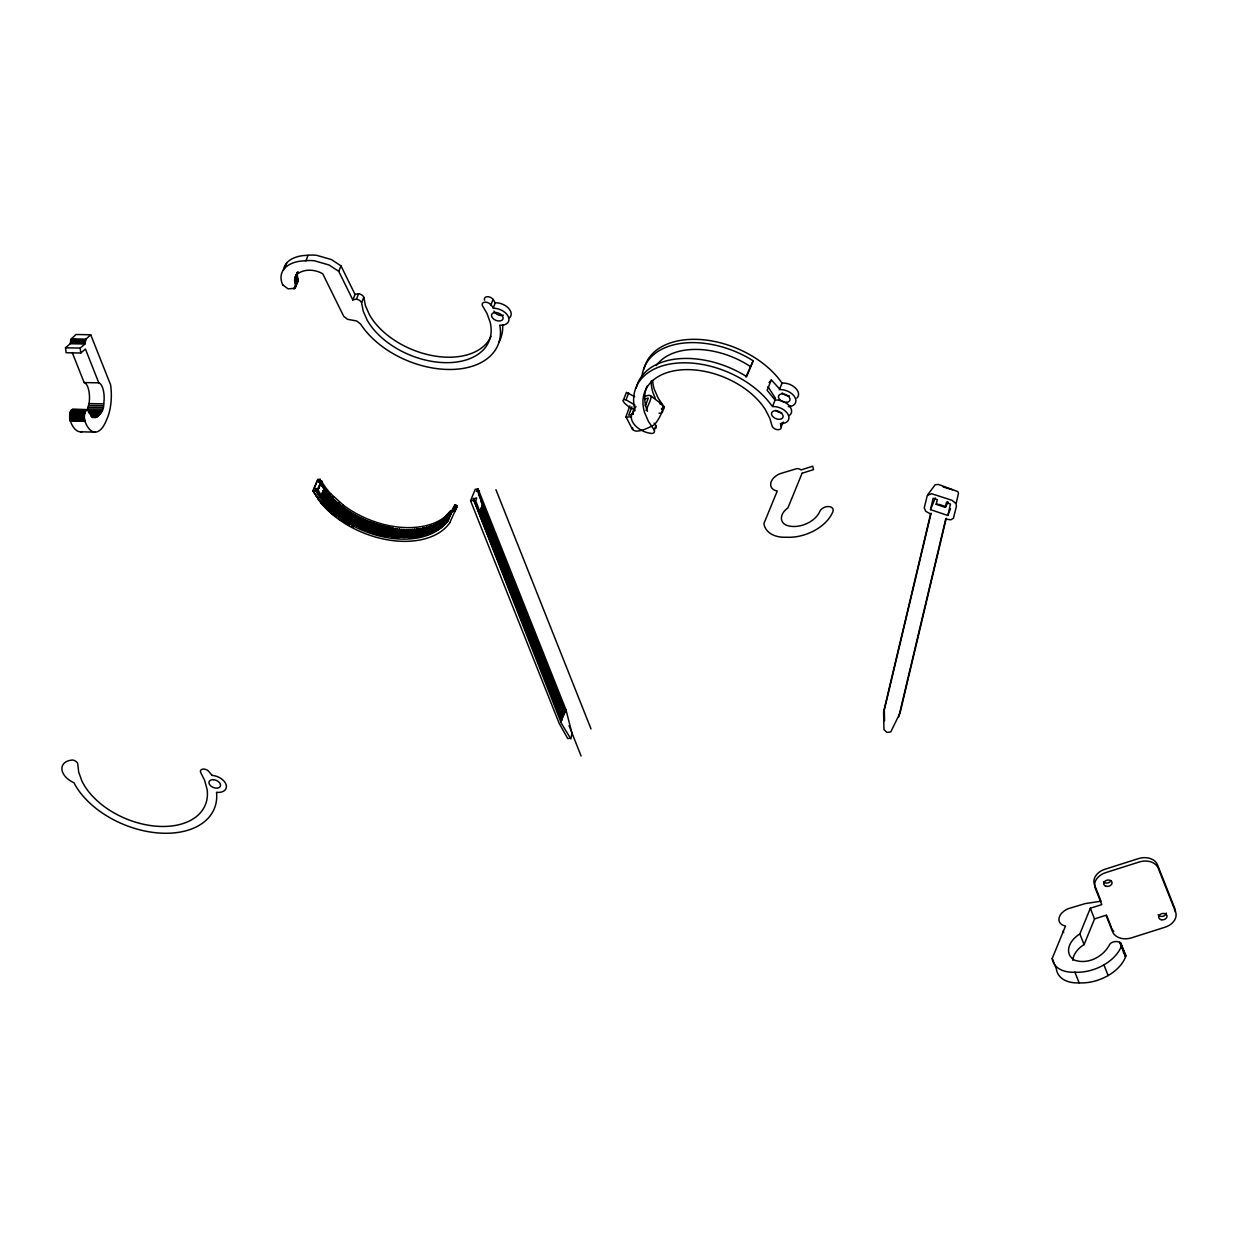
<?xml version="1.0" encoding="UTF-8"?>
<svg xmlns="http://www.w3.org/2000/svg" width="1238" height="1238" viewBox="0 0 1238 1238"><rect width="100%" height="100%" fill="white"/><g stroke="black" fill="none" stroke-linecap="round" stroke-linejoin="round"><path stroke-width="1.5" d="M347.398 520.409L349.983 512.517L348.899 512.702L346.083 519.589L347.398 520.409L348.837 515.596M407.379 536.952L408.679 537.338L411.496 530.452L410.552 529.678L407.271 537.416L410.273 529.694L419.991 529.632L417.16 536.518C413.275 538.36 417.856 526.382 419.991 529.632L429.942 527.249L428.534 527.728L425.717 534.615L425.532 533.702L426.924 534.259L430.143 526.227L433.393 525.933M418.661 529.849L418.676 528.966M95.326 432.124A36.212 14.593 -88.8 0 1 85.128 421.849C84.029 418.336 83.271 410.149 88.053 409.778C91.72 423.473 104.503 414.668 103.698 403.882A15.893 6.407 -88.8 0 0 98.792 382.852L85.422 349.039L80.78 353.031L66.109 352.722L65.506 347.801L70.257 343.715L71.293 338.856L76.075 334.477L90.73 334.786L110.569 384.77A30.254 12.194 -88.8 0 1 106.638 419.605A37.573 15.15 -88.8 0 1 95.326 432.124L80.671 431.814A36.212 14.593 -88.8 0 1 70.473 421.539C68.879 418.521 69.251 407.039 74.218 410.366M296.609 283.162L298.219 280.531L296.919 273.288M345.417 518.258L345.371 519.124L348.002 511.217L346.903 511.387L344.071 518.273L345.417 518.258L348.249 511.371M1175.342 911.88A15.506 11.575 -12.5 0 0 1174.738 908.305L1157.468 864.758A15.506 11.575 -12.5 0 0 1138.434 858.615L1104.93 869.262A15.506 11.575 -12.5 0 0 1094.485 884.752L1101.015 901.202L1085.107 903.616L1068.162 908.723A13.262 8.759 -21.6 0 0 1058.985 918.395A13.262 8.759 -21.6 0 0 1065.516 926.039L1052.207 958.475L1056.432 969.122A30.254 19.978 -21.6 0 0 1079.149 982.864A37.573 24.822 -21.6 0 0 1108.149 975.544A36.212 23.909 -21.6 0 0 1125.357 957.407L1125.543 954.823L1123.392 952.641M413.801 536.1L413.74 536.967L416.881 529.183L417.918 529.926L415.101 536.812L413.801 536.1L416.881 529.183M416.556 530.065L416.618 529.214M65.506 347.801L80.16 348.095L84.927 344.009L85.964 339.15L90.73 334.786M282.945 285.05L288.036 288.841L294.799 288.346L295.975 285.993L294.551 279.974L296.099 274.836M343.359 517.809L342.106 516.927L344.922 510.041L346.036 509.901L342.864 517.484M411.65 536.998L414.792 529.415L415.813 530.158L412.997 537.044L411.728 536.333M414.544 529.446L413.832 531.675M349.921 512.95L348.899 512.702M409.592 536.472L409.453 537.307L412.687 529.57L413.678 530.328L410.861 537.23L409.592 536.472L412.687 529.57M412.269 530.421L412.409 529.585M1072.804 960.348A23.754 15.692 -21.6 0 1 1084.086 944.563L1094.578 918.875L1105.998 915.253L1112.529 931.703A15.506 11.575 -12.5 0 0 1131.547 937.847L1165.051 927.2A15.506 11.575 -12.5 0 0 1175.496 911.71L1158.211 868.148A15.506 11.575 -12.5 0 0 1139.192 862.004L1105.673 872.651A15.506 11.575 -12.5 0 0 1095.243 888.141L1101.774 904.607L1090.353 908.228L1079.861 933.916A23.754 15.692 -21.6 0 0 1074.584 960.177C1088.419 964.866 1103.754 956.448 1109.975 943.944C1112.993 940.369 1122.959 940.323 1121.133 946.76A36.212 23.909 -21.6 0 1 1103.909 964.882A37.573 24.822 -21.6 0 1 1074.924 972.217A30.254 19.978 -21.6 0 1 1052.207 958.475M344.396 508.725L344.241 509.545L343.003 508.663L340.171 515.55L341.409 516.432L344.396 508.725L343.003 508.663M455.073 505.027C452.164 507.441 453.448 514.729 455.816 509.298C460.644 500.817 448.017 509.917 454.423 511.279L457.317 505.847L449.781 522.668M339.661 514.234L338.299 514.141L341.115 507.255C345.031 507.069 338.067 521.368 335.916 512.377A74.234 47.013 22.3 0 1 321.555 497.351L315.814 489.258M336.782 509.762L335.808 512.176C339.583 524.293 344.752 499.487 341.348 510.257M87.124 410.474L89.043 403.588A15.893 6.407 -88.8 0 0 84.138 382.557L72.222 352.536M410.196 530.065L410.552 529.678M947.147 501.808L947.085 502.674L947.488 501.932M438.066 525.036L438.623 522.451L439.846 522.916L437.029 529.802L435.606 529.446L436.782 529.957A74.992 45.589 23.3 0 0 439.598 528.363M632.541 427.605C632.525 435.668 649.95 427.605 654.685 424.402C658.399 420.27 667.468 405.089 659.947 403.882M434.909 526.815L432.805 531.969L434.414 529.044M950.505 508.787L947.766 515.472L930.512 509.638L933.143 498.249L937.29 499.641L936.191 504.315L945.259 507.394L948.184 502.117M947.828 515.457L950.475 504.052L946.374 502.69L945.259 507.394M956.216 503.216L958.475 493.436L957.887 491.625L938.45 484.429L935.201 484.739L927.649 494.829M930.62 513.724L883.592 711.819L883.978 729.615L886.996 732.463L890.803 731.89L900.088 712.871L946.25 518.304M931.115 513.197L884.303 710.101L884.536 720.779M898.726 716.941L945.755 518.846M337.866 512.811L337.649 513.615L340.465 505.754L339.289 505.8L336.457 512.687L337.866 512.811L340.698 505.924M405.275 536.611L405.043 537.416L408.354 529.725L409.298 530.529L406.482 537.416L405.275 536.611L408.354 529.725M407.875 530.529L408.091 529.725M367.454 530.963A75.085 47.555 22.3 0 0 371.895 532.526L369.435 530.963L372.251 524.076L371.57 523.07L367.701 530.359L371.895 532.51A74.961 47.477 22.3 0 0 388.376 536.627M379.23 526.351L378.751 528.069L379.432 526.413L377.729 525.887L374.913 532.773L378.441 525.33L379.23 526.351L376.414 533.238L375.625 532.232M385.807 535.512L386.488 533.067C382.263 545.293 393.467 514.729 384.306 535.187L387.695 527.667M645.137 405.894L645.679 403.928M455.073 511.495L453.216 509.406L456.157 508.385L453.897 507.58L456.837 506.713L454.578 505.909L457.101 506.141L454.841 505.336L457.271 505.847L455.011 505.027L457.271 505.847M337.51 504.33C339.676 503.479 338.67 506.667 337.51 504.33L334.678 511.217L335.885 511.928L334.678 511.217M331.335 500.988L332.326 498.465L330.917 498.171L328.085 505.058C330.809 507.766 329.571 502.024 332.016 499.332L330.917 498.171M405.878 529.849L407.085 530.545L404.253 537.431L403.325 537.431L405.909 529.74L407.085 530.545L405.631 530.529M420.549 534.058L419.713 536.1L422.916 528.208L424.015 528.874L421.199 535.76L420.1 535.095L419.93 536.054L422.916 528.208M429.246 528.936L430.143 526.227M367.609 530.468L367.578 530.591A74.326 47.075 22.3 0 0 389.784 536.317A74.234 47.013 22.3 0 1 343.05 517.747M370.982 522.235A74.234 47.013 22.3 0 0 393.158 528.084A74.326 47.075 22.3 0 1 370.951 522.343L370.982 522.235A74.311 47.075 22.3 0 1 320.719 482.634L319.744 480.777L320.41 479.168L317.686 479.539L312.966 491.006L320.982 502.21M403.046 536.735L406.172 529.74M402.567 530.39L401.437 529.554L398.899 536.456L399.735 537.277L402.567 530.39L401.081 530.297M623.658 399.487L626.413 392.369L634.707 396.686M635.017 405.166L626.041 399.812L628.641 392.817M645.803 404.749L648.263 398.11L644.642 399.054M646.05 410.691C647.861 404.424 657.332 390.465 643.745 397.058M629.833 405.894L625.964 416.788L632.572 429.617M631.891 406.853L628.78 415.194L632.401 414.25M403.371 530.421L403.944 529.663L404.841 530.483L402.01 537.369L401.127 536.549L400.539 537.323L403.665 529.647M447.444 517.02L445.866 518.567L445.247 517.67L446.655 517.855L445.432 518.954L444.024 518.753L441.362 525.5L442.616 525.856M337.2 503.03L336.891 503.789L335.777 502.829L332.945 509.716L334.368 509.917L334.059 510.675L337.2 503.03L335.777 502.829M316.355 489.01L315.69 490.635L316.649 492.492A74.342 47.09 22.3 0 0 346.176 521.863A74.203 46.998 22.3 0 0 440.666 528.022L447.228 522.157L452.303 510.18M367.067 521.306L363.322 528.611L366.185 521.74L367.346 521.415L364.839 529.214L367.346 521.415M294.675 278.751L297.151 272.36M294.551 279.974L296.78 274.511M294.984 277.575L298.079 271.695M294.598 281.243L296.841 275.78M294.845 282.527L297.074 277.064M295.263 283.827L297.491 278.364M293.886 288.856L297.847 279.123M295.805 285.065L298.048 279.602M294.365 288.624L296.052 284.523M283.378 270.194A31.538 19.978 22.3 0 1 286.705 263.137L284.384 268.553A39.074 24.76 22.3 0 1 305.91 260.816L308.107 255.26A32.745 20.737 22.3 0 1 316.727 255.338L331.351 259.547L340.992 265.876L355.058 294.474L352.815 299.936A17.997 11.405 22.3 0 1 356.405 299.209A4.983 3.157 22.3 0 1 361.573 302.706L363.198 311.094L367.098 320.008A67.827 42.959 22.3 0 0 445.092 362.657A67.827 42.959 22.3 0 0 490.233 322.499L487.076 313.601L482.758 306.219A4.875 3.08 22.3 0 1 484.522 302.227A4.875 3.08 22.3 0 1 490.867 304.919L493.931 308.247A12.21 7.738 22.3 0 1 508.462 316.99A12.21 7.738 22.3 0 1 500.694 325.284L499.734 325.176L500.059 326.878A77.576 49.133 22.3 0 1 447.8 369.466A77.576 49.133 22.3 0 1 360.614 324.047L356.714 320.982L347.538 319.311L343.746 316.371L322.747 273.784C315.319 269.358 303.944 268.429 296.95 274.434M295.356 286.968L298.172 280.067M295.17 288.021L298.203 280.98M352.815 299.936L338.748 271.339L340.992 265.876M356.405 299.209L358.649 293.746A4.983 3.157 22.3 0 1 363.802 297.244L365.427 305.631L369.326 314.545A67.827 42.959 22.3 0 0 433.346 355.786A67.827 42.959 22.3 0 0 491.022 336.287M361.573 302.706L363.802 297.244M332.682 508.416L335.297 501.344L334.09 501.297L331.273 508.184L332.48 508.23L332.326 509.189M334.136 509.716L336.968 502.829M335.854 511.186L338.686 504.299M335.808 512.176L338.903 504.5M337.634 512.64L340.465 505.754M342.276 507.178L339.444 514.064L346.176 521.863M341.317 515.426L344.149 508.539M343.205 516.788L346.036 509.901M343.112 517.639L346.284 510.087L344.922 510.041M345.185 518.103L348.002 511.217M346.083 519.589L347.151 519.403L349.983 512.517M350.23 512.671L347.259 519.465M350.958 513.971L348.126 520.858L349.472 521.662L352.304 514.776L350.958 513.971L352.304 514.776M349.193 520.625L352.01 513.739M349.456 520.78L352.288 513.894M354.331 515.101L351.577 522.869L354.408 515.983L353.031 515.209L350.215 522.096L351.422 521.167L351.577 522.869L351.128 521.879M353.031 515.209L354.408 515.983L354.053 514.962L351.499 521.987M355.167 516.401L352.335 523.287L353.728 524.03L356.544 517.144L355.167 516.401L356.544 517.144M353.356 522.993L356.173 516.107M353.619 523.132L356.436 516.246M357.302 517.561L354.486 524.448L355.894 525.16L358.711 518.273L357.302 517.561L358.711 518.273L358.293 517.252L355.461 524.138M355.739 524.262L358.556 517.376M359.5 518.66L356.668 525.546L358.092 526.243L360.908 519.356L359.5 518.66L360.908 519.356M357.627 525.206L360.459 518.32M357.906 525.345L360.738 518.459M362.626 519.372L359.794 526.258C356.807 528.781 361.898 516.045 363.136 520.393L360.32 527.28L362.92 519.496M364.839 520.347L361.109 527.636L364.839 520.347L365.396 521.399L362.564 528.286L365.117 520.471M363.322 528.611L364.142 526.738L363.477 528.208M369.311 522.204L365.643 529.539L369.311 522.204L369.945 523.241L367.113 530.127L369.589 522.312M367.934 530.437L371.57 523.07M367.701 530.359L369.435 530.963L371.864 523.163M373.845 523.86L370.255 531.257L373.845 523.86L374.572 524.897L371.756 531.783L371.029 530.746M371.323 530.854L374.139 523.968M376.151 524.633L372.576 532.061L376.429 524.711L374.077 532.526L373.334 531.52M373.613 531.613L376.429 524.711M375.903 532.309L378.735 525.423M380.747 525.995L377.25 533.47L381.056 526.073L378.766 533.872L377.93 532.882M378.224 532.959L381.056 526.073M379.602 534.089L383.362 526.676L383.935 527.605L381.134 534.429L379.602 534.089L383.053 526.599M381.118 534.491L380.53 533.563L383.362 526.676M382.557 534.042L385.668 527.218L386.287 528.115L383.471 535.002L381.954 534.677L385.389 527.156M382.852 534.104L385.668 527.218M385.606 535.234L387.974 527.728M387.185 534.986L390.295 528.146L390.976 529.044L388.159 535.93L386.643 535.667L390.001 528.1M387.479 535.048L390.295 528.146M389.49 535.389L392.601 528.564L393.313 529.431L390.496 536.317L388.995 536.069L392.307 528.502M389.784 535.45L392.601 528.564L391.858 531.334L393.313 529.431M394.597 528.827L391.332 536.425L392.833 536.627L395.649 529.74L394.148 529.539M392.075 535.76L394.891 528.874M396.903 529.137L393.653 536.735L395.154 536.921L397.971 530.019L396.469 529.849M490.867 304.919L493.111 299.457A4.875 3.08 22.3 0 0 487.091 296.733A4.875 3.08 22.3 0 0 484.677 300.23M396.346 536.24L399.456 529.369L400.276 530.22L397.444 537.122L396.64 536.271L395.959 536.983L399.162 529.353M396.64 536.271L399.456 529.369M401.437 529.554L398.265 537.184L401.716 529.57M493.049 308.308L495.293 302.846L493.111 299.457M401.127 536.549L403.944 529.663M411.635 537.184L414.792 529.415M415.798 536.735L418.939 528.92M420.951 528.595L417.887 536.394L420.688 528.626L422.019 529.291M422.669 528.27L419.202 536.178L417.856 535.528M424.851 527.775L421.895 535.605L424.851 527.775L425.98 528.44M427.868 527.914L426.506 527.357L423.164 535.327L421.787 534.723M423.845 535.156L426.739 527.28M424.541 533.423L426.506 527.357M429.756 527.373L428.596 526.754L425.052 534.801L423.922 534.166M427.574 534.042L430.375 526.15M428.286 532.309L430.391 527.156M433.331 526.088L432.139 525.516L428.735 533.624L427.559 533.036M435.018 525.345L433.826 524.819L430.53 532.928L429.369 533.392L431.474 528.224M435.497 524.076L435.621 525.082L436.704 524.603L435.497 524.076L431.118 532.711L433.826 524.819M433.486 531.319L436.859 523.38L438.283 523.767L435.466 530.653L434.043 530.266L434.445 531.195L438.283 523.767M433.888 531.489L437.06 523.272M435.606 529.446L438.438 522.56L438.856 523.457L439.846 522.916M436.039 530.344L439.598 523.07M437.076 528.549L440.078 521.538L441.316 521.987L438.5 528.874L437.262 528.425L437.029 529.802M438.252 527.744L441.533 520.625L442.755 521.028L440.651 526.196M447.568 516.834A75.1 50.541 21.2 0 1 445.138 519.14L444.086 518.707L441.208 525.639L442.136 526.367L438.531 527.636L439.026 528.533L441.13 523.38M440.419 527.558L439.877 526.645L442.864 519.62L444.117 520.006L441.997 525.175M438.716 527.512L439.552 528.286L437.556 529.462M440.651 528.007L446.345 522.018L448.93 515.55L447.537 515.41M441.27 525.593L441.78 526.537L445.386 517.53M443.312 524.123L444.721 520.687M443.838 524.742L442.43 524.556L443.049 525.454L444.488 524.262L443.715 523.581L446.593 516.432L447.831 516.726L446.593 516.432M444.535 523.024L447.676 515.271M451.313 512.393L449.967 514.312L448.729 514.08L446.113 521.523M445.711 521.894L449.549 512.996L451.174 512.934M448.543 519.372L447.491 520.765L446.748 519.883L449.673 512.841M451.313 512.594L447.15 521.198L445.788 521.136L448.311 519.929M654.221 429.973L648.526 421.616L644.642 412.703A67.827 42.959 22.3 0 1 685.187 369.651A67.827 42.959 22.3 0 1 765.239 409.391L769.85 418.289L771.986 425.671A4.875 3.08 22.3 0 0 777.232 429.632A4.875 3.08 22.3 0 0 781.209 426.924L780.435 423.52L781.364 423.582A12.21 7.738 22.3 0 0 788.235 414.776A12.21 7.738 22.3 0 0 773.239 406.559L771.228 404.965A77.576 49.133 22.3 0 0 681.952 362.842A77.576 49.133 22.3 0 0 634.645 408.71L635.109 410.428A17.997 11.405 22.3 0 0 633.825 423.891A17.997 11.405 22.3 0 0 652.132 433.501A4.983 3.157 22.3 0 0 654.221 429.973L656.001 425.609L654.082 423.117M659.018 413.136A17.997 11.405 22.3 0 0 660.411 413.291A4.983 3.157 22.3 0 0 662.5 409.763L663.847 406.482L658.152 398.125L654.268 389.212A67.827 42.959 22.3 0 1 652.612 380.453M745.895 377.017L753.168 360.8A77.576 49.133 22.3 0 0 642.166 375.439M753.168 360.8L746.669 376.631A77.576 49.133 22.3 0 0 636.193 388.206M788.312 406.652A12.21 7.738 22.3 0 0 795.183 397.831A12.21 7.738 22.3 0 0 780.188 389.614L771.351 379.927L767.096 390.295L775.081 400.106L772.388 406.668M779.336 389.738L782.029 383.176L780.853 381.474A77.576 49.133 22.3 0 0 702.766 339.723A77.576 49.133 22.3 0 0 644.039 369.079M781.209 426.924L783.236 422.003M930.512 509.638L935.309 497.939M319.683 500.632L331.15 512.64L320.874 502.473L312.966 491.006L317.965 479.524M315.675 489.103L318.94 488.066L321.772 481.195L318.831 481.783M318.754 481.628L319.744 480.777M319.327 486.085L321.772 481.195M318.367 499.069L315.984 495.927M321.354 495.68L324.186 488.793L320.735 483.362L321.153 481.659L317.81 489.49L321.354 495.68L320.704 496.283L324.186 488.793M325.377 490.449L321.957 497.955L325.207 490.233L323.954 490L321.246 496.5M322.545 497.336L325.207 490.233M325.238 491.656L322.406 498.543L323.66 498.759L323.242 499.61L326.492 491.873L325.238 491.656L326.074 492.724L326.492 491.873M323.814 498.96L326.646 492.074M323.706 500.198L326.538 493.312L327.807 493.498L325.145 500.585L324.619 501.251L323.706 500.198L325.145 500.585M324.619 501.251L327.807 493.498M327.946 494.937L325.114 501.823L326.368 501.994L326.027 502.891L329.184 495.107L327.946 494.937L328.859 496.005L329.184 495.107M326.538 502.195L329.37 495.308M329.385 496.577L326.553 503.464L327.993 503.789L327.544 504.485L330.623 496.686L329.385 496.577L330.376 497.599L330.623 496.686M327.993 503.789L330.825 496.902M329.308 505.15L332.14 498.264M329.06 506.079L332.326 498.465M332.465 499.75L329.633 506.636L331.057 506.884L330.685 507.626L333.889 499.997L332.465 499.75L333.517 500.74L333.889 499.997M330.871 506.698L333.687 499.812M332.48 508.23L335.297 501.344M569.109 738.529L567.685 738.482L559.112 723.193L470.564 500.756L475.268 489.289L478.054 488.964L565.967 709.792L564.791 711.927L480.963 501.359M560.69 718.38L473.318 498.899L476.645 497.893L475.794 501.05L479.911 511.634L479.168 512.408L473.566 498.295M565.967 709.792L572.018 733.376L570.873 738.947L561.309 723.24L473.318 498.899M565.302 711.401L477.388 490.573L478.054 488.964M479.168 512.408L482.743 504.748L478.626 494.179L479.462 491.022L476.398 491.424L477.388 490.573M479.911 511.634L482.743 504.748M479.617 513.507L482.449 506.621L483.981 507.843L480.406 515.503L479.617 513.507L481.149 514.714M480.406 515.503L483.81 507.441M480.839 516.602L483.671 509.716L485.203 510.923L481.644 518.583L480.839 516.602L482.371 517.809M481.644 518.583L485.048 510.536M482.077 519.681L484.909 512.795L486.426 514.002L482.866 521.678L482.077 519.681L483.594 520.889M482.866 521.678L486.426 514.002M483.454 520.517L486.286 513.631M483.3 522.776L486.132 515.89L487.664 517.113L484.104 524.773L483.3 522.776L484.832 523.999M484.104 524.773L487.664 517.113M484.677 523.597L487.509 516.71M484.538 525.871L487.37 518.985L488.902 520.208L485.327 527.868L484.538 525.871L486.07 527.094M485.327 527.868L488.902 520.208M485.915 526.692L488.731 519.805M485.776 528.966L488.592 522.08L490.124 523.287L486.565 530.963L485.776 528.966L487.292 530.174M486.565 530.963L490.124 523.287M487.138 529.787L489.969 522.916M486.998 532.046L489.83 525.175L491.362 526.382L487.787 534.042L486.998 532.046L488.53 533.253M487.787 534.042L491.362 526.382M488.376 532.882L491.207 525.995M488.221 535.141L491.053 528.255L492.6 529.493L489.025 537.137L488.221 535.141L489.768 536.364M489.025 537.137L492.6 529.493M489.598 535.961L492.43 529.075M489.459 538.236L492.291 531.35L493.823 532.572L490.248 540.217L489.459 538.236L490.991 539.459M490.248 540.217L493.823 532.572M490.836 539.056L493.668 532.17M490.697 541.331L493.513 534.445L495.045 535.652L491.486 543.327L490.697 541.331L492.213 542.538M491.486 543.327L495.045 535.652M492.059 542.136L494.891 535.249M491.919 544.426L494.751 537.54L496.283 538.747L492.709 546.407L491.919 544.426L493.451 545.633M492.709 546.407L496.283 538.747M493.297 545.246L496.129 538.36M493.157 547.506L495.974 540.619L497.506 541.826L493.947 549.502L493.157 547.506L494.674 548.713M493.947 549.502L497.506 541.826M494.519 548.326L497.351 541.455M494.38 550.601L497.212 543.714L498.744 544.937L495.169 552.597L494.38 550.601L495.912 551.823M495.169 552.597L498.744 544.937M495.757 551.421L498.589 544.534M499.812 547.629L496.407 555.692L499.966 548.032L498.45 546.809L495.618 553.696L497.15 554.903M496.84 556.791L499.672 549.904L501.204 551.111L497.645 558.771L496.84 556.791L498.372 557.998M497.645 558.771L501.204 551.111M498.218 557.611L501.05 550.724M500.91 552.984L498.078 559.87L499.456 560.706L498.868 561.866L502.272 553.819L500.91 552.984L501.7 554.98L502.272 553.819M499.595 561.077L502.427 554.191M499.301 562.965L502.133 556.079L503.665 557.301L500.106 564.961L499.301 562.965L500.833 564.188M500.106 564.961L503.51 556.899M503.371 559.174L500.539 566.06L502.071 567.283L501.328 568.056L504.733 559.994L503.371 559.174L504.16 561.17L504.733 559.994M502.071 567.283L504.903 560.396M501.761 569.155L504.593 562.269L506.125 563.476L502.566 571.151L501.761 569.155L503.293 570.362M502.566 571.151L505.971 563.104M505.831 565.364L502.999 572.235L504.531 573.442L503.789 574.231L507.209 566.184L505.831 565.364L506.621 567.344L507.209 566.184M504.531 573.442L507.348 566.571M504.222 575.33L507.054 568.443L508.586 569.681L505.027 577.326L504.222 575.33L505.769 576.552M505.027 577.326L508.431 569.279M508.292 571.538L505.46 578.425L506.837 579.245L506.249 580.405L509.654 572.358L508.292 571.538L509.081 573.534L509.654 572.358M506.992 579.647L509.824 572.761M506.682 581.52L509.514 574.633L511.046 575.84L507.487 583.516L506.682 581.52L508.214 582.727M507.487 583.516L510.892 575.438M510.752 577.728L507.92 584.615L509.298 585.435L508.71 586.595L512.13 578.548L510.752 577.728L511.542 579.709L512.13 578.548M509.452 585.822L512.284 578.935M509.143 587.694L511.975 580.808L513.507 582.015L509.948 589.69L509.143 587.694L510.675 588.901M509.948 589.69L513.352 581.643M513.213 583.903L510.381 590.789L511.913 592.012L511.17 592.785L514.59 584.723L513.213 583.903L514.002 585.899L514.59 584.723M511.913 592.012L514.745 585.125M511.619 593.884L514.435 586.998L515.967 588.22L512.408 595.88L511.619 593.884L513.136 595.091M512.408 595.88L515.813 587.818M515.673 590.093L512.841 596.979L514.219 597.799L513.631 598.96L517.051 590.913L515.673 590.093L516.463 592.089L517.051 590.913M514.374 598.186L517.205 591.3M514.08 600.059L516.896 593.172L518.428 594.379L514.869 602.055L514.08 600.059L515.596 601.266M514.869 602.055L518.273 594.008M518.134 596.267L515.302 603.154L516.834 604.376L516.091 605.15L519.511 597.087L518.134 596.267L518.923 598.264L519.511 597.087M516.834 604.376L519.666 597.49M516.54 606.249L519.372 599.362L520.904 600.585L517.329 608.245L516.54 606.249L518.072 607.471M517.329 608.245L520.734 600.182M521.972 603.293L518.567 611.34L522.126 603.664L520.594 602.457L517.763 609.344L519.295 610.551M519.001 612.423L521.832 605.552L523.349 606.759L519.79 614.419L519.001 612.423L520.517 613.63M519.79 614.419L523.21 606.372M524.432 609.467L521.028 617.514L524.587 609.87L523.055 608.632L520.223 615.518L521.755 616.741M521.461 618.613L524.293 611.727L525.825 612.949L522.25 620.609L521.461 618.613L522.993 619.836M522.25 620.609L525.655 612.547M526.893 615.626L523.488 623.704L527.048 616.029L525.516 614.822L522.684 621.708L524.216 622.915M523.922 624.803L526.754 617.917L528.27 619.124L524.711 626.784L523.922 624.803L525.454 626.01M524.711 626.784L528.131 618.737M526.521 628.718L529.353 621.832L527.976 620.996L525.144 627.883L526.692 629.121L525.949 629.879L529.353 621.832M526.692 629.121L529.508 622.234M526.382 630.978L529.214 624.091L530.746 625.314L527.171 632.974L526.382 630.978L527.914 632.2M527.171 632.974L530.746 625.314M527.759 631.798L530.576 624.911M528.982 634.877L531.814 628.006L530.437 627.186L527.605 634.073L529.137 635.28L528.409 636.069L531.814 628.006M529.137 635.28L531.969 628.409M528.843 637.168L531.675 630.281L533.207 631.488L529.632 639.164L528.843 637.168L530.375 638.375M529.632 639.164L533.207 631.488M530.22 637.988L533.052 631.101M530.065 640.247L532.897 633.376L534.429 634.568L530.87 642.243L530.065 640.247L531.597 641.454M530.87 642.243L534.429 634.568M531.442 641.083L534.274 634.196M531.303 643.342L534.135 636.456L535.667 637.678L532.092 645.338L531.303 643.342L532.835 644.565M532.092 645.338L535.667 637.678M532.68 644.162L535.512 637.276M532.541 646.437L535.373 639.551L536.89 640.773L533.33 648.433L532.541 646.437L534.073 647.66M533.33 648.433L536.89 640.773M533.903 647.257L536.735 640.371M533.764 649.532L536.596 642.646L538.128 643.853L534.553 651.528L533.764 649.532L535.296 650.739M534.553 651.528L538.128 643.853M535.141 650.352L537.973 643.481M535.002 652.627L537.834 645.741L539.35 646.948L535.791 654.608L535.002 652.627L536.518 653.819M535.791 654.608L539.35 646.948M536.379 653.447L539.195 646.561M536.224 655.707L539.056 648.82L540.588 650.058L537.013 657.703L536.224 655.707L537.756 656.929M537.013 657.703L540.588 650.058M537.601 656.527L540.433 649.656M537.462 658.802L540.294 651.931L541.826 653.138L538.251 660.798L537.462 658.802L538.994 660.024M538.251 660.798L541.826 653.138M538.824 659.622L541.656 652.736M538.685 661.897L541.517 655.01L543.049 656.217L539.489 663.893L538.685 661.897L540.217 663.104M539.489 663.893L542.894 655.815M539.923 664.992L542.755 658.105L544.271 659.312L540.712 666.973L539.923 664.992L541.439 666.199M540.712 666.973L544.271 659.312M541.3 665.812L544.132 658.926M541.145 668.071L543.977 661.185L545.509 662.423L541.95 670.067L541.145 668.071L542.677 669.309M541.95 670.067L545.354 662.021M542.383 671.166L545.2 664.28L546.747 665.502L543.173 673.163L542.383 671.166L543.915 672.389M543.173 673.163L546.577 665.1M543.606 674.261L546.438 667.375L547.97 668.597L544.411 676.258L543.606 674.261L545.138 675.468M544.411 676.258L547.815 668.195M544.844 677.356L547.676 670.47L549.208 671.677L545.633 679.353L544.844 677.356L546.376 678.563M545.633 679.353L549.053 671.306M546.066 680.436L548.898 673.565L550.43 674.772L546.871 682.432L546.066 680.436L547.598 681.643M546.871 682.432L550.276 674.385M547.304 683.531L550.136 676.644L551.668 677.867L548.094 685.527L547.304 683.531L548.836 684.753M548.094 685.527L551.514 677.465M548.542 686.626L551.359 679.739L552.891 680.962L549.332 688.622L548.542 686.626L550.059 687.848M549.332 688.622L552.736 680.56M549.765 689.721L552.597 682.834L554.129 684.041L550.554 691.717L549.765 689.721L551.297 690.928M550.554 691.717L553.974 683.67M551.003 692.816L553.819 685.929L555.351 687.136L551.792 694.797L551.003 692.816L552.519 694.023M551.792 694.797L555.197 686.75M552.225 695.895L555.057 689.009L556.589 690.247L553.015 697.892L552.225 695.895L553.757 697.118M553.015 697.892L556.435 689.845M553.463 698.99L556.295 692.119L557.812 693.326L554.253 700.987L553.463 698.99L554.995 700.213M554.253 700.987L557.657 692.924M554.686 702.085L557.518 695.199L559.05 696.406L555.491 704.082L554.686 702.085L556.218 703.292M555.491 704.082L558.88 696.004M555.924 705.18L558.756 698.294L560.272 699.501L556.713 707.161L555.924 705.18L557.44 706.387M556.713 707.161L560.118 699.114M557.146 708.26L559.978 701.373L561.51 702.611L557.951 710.256L557.146 708.26L558.678 709.498M557.951 710.256L561.356 702.209M558.369 711.355L561.201 704.468L562.748 705.691L559.174 713.351L558.369 711.355L559.916 712.577M559.174 713.351L562.578 705.289M559.607 714.45L562.439 707.563L563.971 708.786L560.412 716.446L559.607 714.45L561.139 715.657M560.412 716.446L563.816 708.384M560.845 717.545L563.677 710.658L565.193 711.865L561.634 719.541L560.845 717.545L562.377 718.752M560.737 721.8L561.913 719.634L473.999 498.806M561.634 719.541L565.457 710.318M561.247 721.259L561.913 719.634M450.942 513.058L450.384 512.145L448.063 514.931L451.916 510.675M403.077 536.627L404.253 537.431L403.418 535.837M321.276 481.536L318.243 488.608L318.94 488.066M407.457 536.596L408.679 537.338L407.457 536.596L408.602 533.949M335.513 501.545L335.158 502.303L334.09 501.297M454.95 511.511L452.953 510.195M443.637 523.473L445.015 523.612L443.637 523.473L444.086 522.699M454.423 511.279L452.35 510.087M452.365 511.062L452.799 510.319L451.421 512.284M447.228 522.157L455.027 505.274L457.162 506.079M327.977 493.699L327.451 494.364L326.538 493.312M769.061 382.588L771.351 379.927M943.186 486.952L952.455 489.815M483.981 507.843L483.238 508.617L482.449 506.621M484.476 511.712L485.203 510.923M499.239 548.805L499.966 548.032M506.125 563.476L505.398 564.265L504.593 562.269M511.046 575.84L510.319 576.629L509.514 574.633M513.507 582.015L512.78 582.804L511.975 580.808M515.967 588.22L515.24 588.994L514.435 586.998M518.428 594.379L517.701 595.169L516.896 593.172M520.904 600.585L520.161 601.359L519.372 599.362M521.384 604.454L522.126 603.664M522.622 607.533L523.349 606.759M526.32 616.818L527.048 616.029M527.543 619.913L528.27 619.124M542.321 657.007L543.049 656.217M547.97 668.597L547.242 669.371L546.438 667.375M549.208 671.677L548.465 672.466L547.676 670.47M550.43 674.772L549.687 675.546L548.898 673.565M552.891 680.962L552.163 681.736L551.359 679.739M554.129 684.041L553.386 684.831L552.597 682.834M555.351 687.136L554.624 687.91L553.819 685.929M559.05 696.406L558.307 697.195L557.518 695.199M560.272 699.501L559.545 700.29L558.756 698.294M563.971 708.786L563.244 709.56L562.439 707.563M565.193 711.865L564.466 712.655L563.677 710.658M503.665 557.301L502.922 558.075L502.133 556.079M508.586 569.681L507.859 570.439L507.054 568.443M545.509 662.423L544.782 663.197L543.977 661.185M546.747 665.502L546.004 666.276L545.2 664.28M551.668 677.867L550.925 678.641L550.136 676.644M556.589 690.247L555.847 691.005L555.057 689.009M557.812 693.326L557.085 694.1L556.295 692.119M561.51 702.611L560.768 703.385L559.978 701.373M562.748 705.691L562.006 706.465L561.201 704.468M445.34 516.525L451.034 510.536L445.34 516.525A74.187 46.998 22.3 0 1 343.452 505.259M444.272 524.355L443.715 523.581M936.191 504.315L936.965 503.665M442.864 519.62L443.235 520.672M439.877 526.645L441.301 526.893M445.015 519.326L444.024 518.753M342.152 506.141L343.437 505.259L330.67 493.714L328.766 494.333L329.803 495.37L328.132 493.9L329.045 494.705M341.115 507.255L342.415 507.657M339.599 514.544L343.034 517.732M339.955 502.52L338.701 503.247M332.14 497.305L333.564 496.748M342.493 517.345L343.452 517.004M432.139 525.516L432.186 526.506M329.416 495.525L329.54 495.479A75.038 47.524 22.3 0 1 322.05 485.961L322.05 485.961A75.162 47.601 22.3 0 0 329.416 495.525A75.007 47.508 22.3 0 0 436.89 523.922M428.596 526.754L428.534 527.728M631.488 416.726L626.041 417.144M321.509 497.32L326.151 503.711M415.86 535.853L417.16 536.518M313.245 490.991L315.69 490.635M782.029 383.176L782.88 383.068A12.21 7.738 22.3 0 1 795.957 388.531A12.21 7.738 22.3 0 1 796.854 398.11M775.081 400.106L775.932 399.998A12.21 7.738 22.3 0 1 789.302 405.801A12.21 7.738 22.3 0 1 789.364 415.473M319.296 494.117L318.677 494.21A75.085 47.555 22.3 0 0 334.291 511.712M473.334 500.431L470.564 500.756M410.088 530.514L410.428 530.483A74.945 48.205 21.6 0 0 439.784 522.575M452.582 511.294L455.213 511.031M495.293 302.846L496.175 302.784A12.21 7.738 22.3 0 1 508.71 308.417A12.21 7.738 22.3 0 1 509.592 317.717M789.395 395.82L788.002 395.804A6.097 3.869 22.3 0 1 782.199 392.864M71.293 338.856L85.964 339.15M70.999 339.599L85.67 339.893M70.752 340.435L85.422 340.729M70.551 341.332L85.205 341.626M70.396 342.292L85.051 342.586M70.257 343.715L84.927 344.009M84.138 382.557L98.792 382.852M89.043 403.588L103.698 403.882M88.656 405.46L103.327 405.755M88.208 407.24L102.878 407.534M87.697 408.927L102.352 409.221M72.5 409.283L87.759 409.639M71.897 409.53L88.053 409.778M71.618 409.778L88.347 410.01M71.324 410.088L88.61 410.304M88.95 410.521L101.779 410.784M71.061 410.474L85.731 410.768M70.814 410.923L85.468 411.217M70.581 411.434L85.252 411.728M88.331 411.945L101.16 412.208M70.38 411.991L85.035 412.285M70.195 412.594L84.849 412.904M89.492 413.26L100.479 413.477M70.04 413.26L84.695 413.554M69.901 413.941L84.555 414.235M90.606 414.421L99.767 414.606M69.808 414.653L84.463 414.962M91.674 415.395L99.009 415.55M69.73 415.395L84.385 415.689M90.9 416.169L98.22 416.324M69.684 416.138L84.354 416.432M91.922 416.804L97.415 416.912M92.927 417.237L96.595 417.314M69.684 416.881L84.339 417.191M92.092 417.454L95.759 417.531M69.699 417.624L84.37 417.933M69.761 418.367L84.416 418.661M69.839 419.078L84.509 419.373M69.962 419.744L84.617 420.053M70.102 420.394L84.757 420.688M70.272 420.997L84.927 421.291M495.927 489.691L591.021 728.934M781.766 412.749L781.054 412.734A6.097 3.869 22.3 0 0 771.645 412.749A6.097 3.869 22.3 0 0 778.377 419.295L779.77 419.311A6.097 3.869 22.3 0 0 781.023 412.811A6.097 3.869 22.3 0 1 775.715 410.289M399.735 537.277L398.729 536.456M448.605 514.25L449.967 514.312M397.971 530.019L397.212 529.214L394.365 536.069L395.154 536.921M446.856 519.728L448.125 519.945M447.011 520.378L447.893 520.533M322.391 497.119L321.122 496.887L323.923 489.969L324.789 491.068M380.066 526.583L381.583 526.97M382.418 527.202L383.935 527.605M375.408 525.175L376.909 525.624M938.775 504.284L946.049 506.729M930.527 513.956L925.823 511.371L924.244 507.936L927.324 495.386L931.595 493.73L951.929 500.276L955.953 503.526L956.448 506.125L953.446 518.242L950.815 519.821L945.662 519.062M370.75 523.55L372.251 524.076M373.071 524.37L374.572 524.897M453.216 509.406L455.476 510.226M366.185 521.74L367.655 522.328M368.475 522.653L369.945 523.241M361.836 519.805L363.136 520.393M363.941 520.749L365.396 521.399M430.514 532.974L429.106 532.479L429.369 533.392M633.933 409.144C630.544 409.097 616.926 398.125 626.041 399.812M352.025 526.46L353.387 527.171M349.116 524.927L346.346 523.349A77.561 48.638 20.6 0 0 349.193 524.788M340.032 519.372L342.972 521.074M342.307 520.858L344.969 522.544M346.903 511.387L348.188 512.238M750.228 366.463L748.495 365.318A67.827 42.959 22.3 0 0 656.295 365.581M338.175 518.072L340.976 520.022A77.561 48.638 20.6 0 1 338.469 518.149M441.533 520.625L442.415 521.291L441.347 520.749M333.564 514.404L336.009 516.231M650.817 395.881L661.881 404.284M333.486 514.575L335.637 516.215M339.289 505.8L340.465 506.729M320.657 483.099L318.986 481.768L320.735 483.362M338.748 271.339L329.107 265.009L314.483 260.8A32.745 20.737 22.3 0 0 305.879 260.723M330.221 511.201L321.942 503.232M449.549 512.996L450.307 513.878M767.978 386.658L775.499 398.373M661.479 408.432L662.5 409.763M318.862 493.622L315.922 488.515M317.686 479.539L318.584 481.273M436.859 523.38L437.262 524.308M655.273 398.435L652.921 392.492A67.827 42.959 22.3 0 1 651.234 380.886M484.909 512.795L485.698 514.791M487.37 518.985L488.159 520.981M489.83 525.175L490.619 527.156M492.291 531.35L493.08 533.346M494.751 537.54L495.54 539.52M497.212 543.714L498.001 545.71M499.672 549.904L500.462 551.9M535.373 639.551L536.162 641.547M1120.854 943.294L1125.651 955.303M1120.529 942.907L1125.698 955.813M1120.142 942.551L1125.651 956.34M1119.678 942.242L1125.543 956.866M1106.555 915.145L1111.12 926.658M1090.353 908.228L1094.531 919.091M1103.909 964.882L1108.149 975.544M1079.861 933.916L1084.086 944.563M1074.924 972.217L1079.149 982.864M569.031 725.592L581.102 756.016M647.474 411.295L646.422 408.323A67.827 42.959 22.3 0 1 647.118 386.132M80.16 348.095L80.78 353.031M420.688 528.626L420.719 529.508M449.781 522.776A77.421 49.04 22.3 0 1 387.076 539.737A77.421 49.04 22.3 0 1 318.259 499.44M447.707 516.478A75.007 47.508 22.3 0 1 445.34 518.598M365.984 530.39A75.085 47.555 22.3 0 1 358.757 527.295M354.548 525.221A75.085 47.555 22.3 0 1 347.77 521.415M346.454 520.594A75.085 47.555 22.3 0 1 343.885 518.939M342.617 518.072A75.085 47.555 22.3 0 1 340.141 516.323M445.247 518.753A74.945 48.205 21.6 0 0 447.614 516.586A74.945 48.762 21.3 0 1 445.154 518.768M330.747 493.761A74.187 46.998 22.3 0 1 321.462 481.087M446.423 522.436A74.961 47.477 22.3 0 1 436.55 530.56M430.267 533.578A74.961 47.477 22.3 0 1 426.847 534.816M423.241 535.853A74.961 47.477 22.3 0 1 419.481 536.688M415.566 537.338A74.961 47.477 22.3 0 1 408.741 537.957M398.744 537.849A74.961 47.477 22.3 0 1 391.363 537.091M439.645 522.653A74.945 48.762 21.3 0 1 436.581 524.324M345.046 522.421A77.561 48.638 20.6 0 1 342.369 520.749M446.485 522.359A74.992 45.589 23.3 0 1 444.442 524.525M82.342 431.536A37.573 15.15 -88.8 0 1 80.671 431.814M286.535 263.044A39.074 24.76 22.3 0 1 308.154 255.353M355.058 294.474A17.997 11.405 22.3 0 1 358.649 293.746M502.643 324.712A77.576 49.133 22.3 0 1 498.605 342.849M503.355 315.226A6.097 3.869 22.3 0 1 493.916 311.109M282.821 285.05A31.538 19.978 22.3 0 1 284.461 268.6M656.001 425.609A4.983 3.157 22.3 0 1 655.397 428.549M633.237 414.405A17.997 11.405 22.3 0 1 636.053 406.652M782.509 422.808A4.875 3.08 22.3 0 1 781.936 423.009M663.847 406.482A4.983 3.157 22.3 0 1 662.81 409.685M789.937 405.615A4.875 3.08 22.3 0 1 789.457 405.878M1063.643 932.508A13.262 8.759 -21.6 0 1 1063.179 930.837M1113.813 931.425A15.506 11.575 -12.5 0 1 1111.77 928.314M1166.289 913.025A4.24 3.172 -12.5 0 1 1162.761 916.337A4.24 3.172 -12.5 0 1 1158.195 914.774M1110.997 880.682A4.24 3.172 -12.5 0 1 1107.422 882.988A4.24 3.172 -12.5 0 1 1103.522 881.812M802.085 473.241L787.925 507.889A15.893 10.492 -21.6 0 0 786.316 525.191A21.928 14.485 -21.6 0 0 819.386 512.362L820.02 510.969A7.149 4.72 -21.6 0 1 828.764 506.528A7.149 4.72 -21.6 0 1 832.865 511.774A36.212 23.909 -21.6 0 1 815.641 529.895A37.573 24.822 -21.6 0 1 786.656 537.23A30.254 19.978 -21.6 0 1 763.939 523.488L777.247 491.053A13.262 8.759 -21.6 0 1 770.717 483.408A13.262 8.759 -21.6 0 1 779.894 473.736L796.839 468.629A7.505 4.967 -21.6 0 1 800.166 469.341L801.032 469.945L812.747 466.215L813.505 469.62L802.085 473.241M444.86 522.157L445.401 523.194L446.113 522.436L444.86 522.157M447.367 517.221L446.531 516.695L447.367 517.221M321.137 502.643L320.998 502.674A77.066 48.808 22.3 0 0 333.656 514.915A76.988 48.762 22.3 0 1 321.137 502.643M495.37 312.518L494.689 312.549A6.097 3.869 22.3 0 0 493.683 319.11A6.097 3.869 22.3 0 0 502.984 318.986A6.097 3.869 22.3 0 0 496.067 312.518L495.37 312.518M212.085 775.406L209.253 772.017A4.875 3.08 22.3 0 0 203.032 769.092A4.875 3.08 22.3 0 0 200.881 772.914L204.61 780.327L207.056 789.179A67.827 42.959 22.3 0 1 157.489 826.288A67.827 42.959 22.3 0 1 81.847 780.884L78.659 771.986L77.762 763.722A4.983 3.157 22.3 0 0 72.81 760.039A17.997 11.405 22.3 0 0 61.9 769.061A17.997 11.405 22.3 0 0 73.971 782.787L74.884 784.536A77.576 49.133 22.3 0 0 159.64 833.066A77.576 49.133 22.3 0 0 216.665 793.929L216.495 792.243L217.455 792.382A12.21 7.738 22.3 0 0 226.105 784.644A12.21 7.738 22.3 0 0 212.085 775.406M786.703 402.365L785.31 402.365A6.097 3.869 22.3 0 1 778.594 395.82A6.097 3.869 22.3 0 1 787.972 395.881A6.097 3.869 22.3 0 1 786.703 402.365M213.168 779.661L212.472 779.646A6.097 3.869 22.3 0 0 210.862 786.022A6.097 3.869 22.3 0 0 220.349 786.331A6.097 3.869 22.3 0 0 213.88 779.692L213.168 779.661M1106.215 886.315A4.24 3.172 -12.5 0 0 1112.049 882.462A4.24 3.172 -12.5 0 0 1105.379 880.883A4.24 3.172 -12.5 0 0 1106.215 886.315M1161.182 919.726A4.24 3.172 -12.5 0 0 1167.032 915.872A4.24 3.172 -12.5 0 0 1160.362 914.309A4.24 3.172 -12.5 0 0 1161.182 919.726"/></g></svg>
